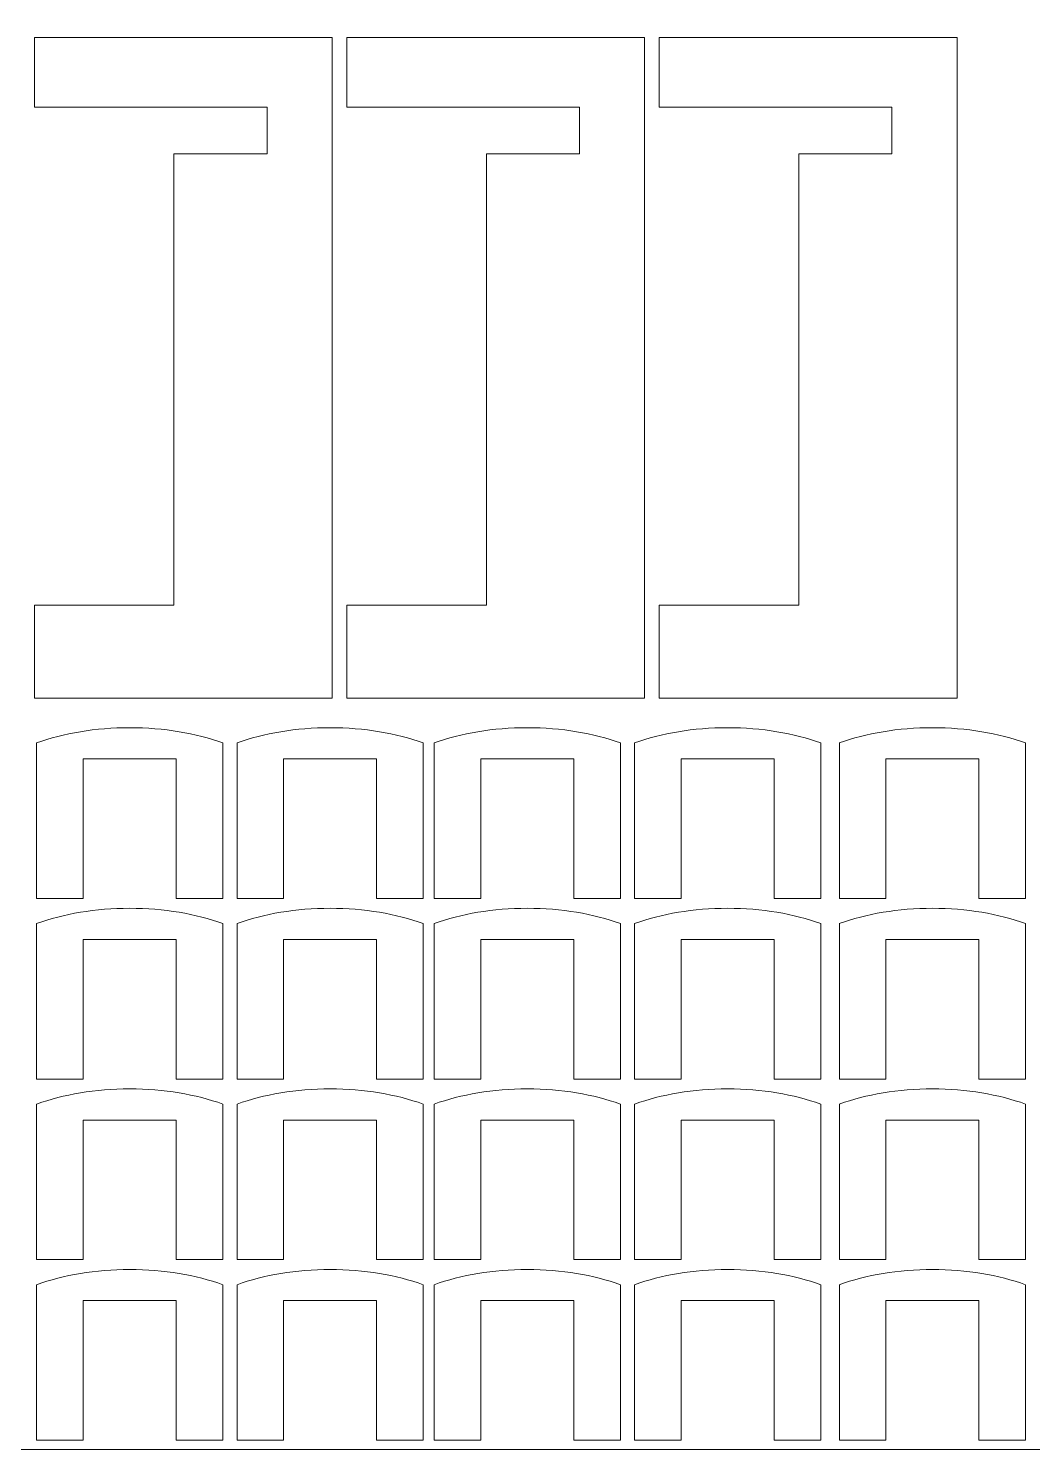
# Model space of a CAD drawing. Header units: centimetres. Extents: x -226 to -75, y 0 to 222.
# Drawn here: x -189.47 to -178.68, y 72.25 to 87.52 of the extents above; entities that cross this region are included whole.
import ezdxf

# ---------------------------------------------------------------- set-up
doc = ezdxf.new("R2010")
doc.units = ezdxf.units.CM
doc.header["$MEASUREMENT"] = 0
doc.layers.add('layer 1', color=7, linetype='Continuous')

msp = doc.modelspace()

# ---------------------------------------------------------------- linework, layer by layer
at = {"layer": 'layer 1', "color": 250, "lineweight": 20}
msp.add_lwpolyline([(-225.83724, 72.24642), (-175.83724, 72.24642), (-175.83724, 102.24642), (-225.83724, 102.24642), (-225.83724, 72.24642)], close=True, dxfattribs=at)
at = {"layer": 'layer 1', "color": 242, "lineweight": 9}
for points, knots in [([(-189.40812, 87.41825), (-189.40812, 87.41825), (-189.40812, 86.66825), (-189.40812, 86.66825), (-189.40812, 86.66825), (-189.40812, 86.66825), (-186.90813, 86.66825), (-186.90813, 86.66825), (-186.90813, 86.66825), (-186.90813, 86.66825), (-186.90813, 86.16822), (-186.90813, 86.16822), (-186.90813, 86.16822), (-186.90813, 86.16822), (-187.90811, 86.16822), (-187.90811, 86.16822), (-187.90811, 86.16822), (-187.90811, 86.16822), (-187.90811, 83.51816), (-187.90811, 83.51816), (-187.90811, 83.51816), (-187.90811, 83.51816), (-187.90811, 81.3182), (-187.90811, 81.3182), (-187.90811, 81.3182), (-187.90811, 81.3182), (-189.40812, 81.3182), (-189.40812, 81.3182), (-189.40812, 81.3182), (-189.40812, 81.3182), (-189.40812, 80.31818), (-189.40812, 80.31818), (-189.40812, 80.31818), (-189.40812, 80.31818), (-186.20811, 80.31818), (-186.20811, 80.31818), (-186.20811, 80.31818), (-186.20811, 80.31818), (-186.20811, 87.41825), (-186.20811, 87.41825), (-186.20811, 87.41825), (-186.20811, 87.41825), (-189.40812, 87.41825), (-189.40812, 87.41825)], [0, 0, 0, 0, 0.08333333, 0.08333333, 0.08333333, 0.08333333, 0.16666667, 0.16666667, 0.16666667, 0.16666667, 0.25, 0.25, 0.25, 0.25, 0.33333333, 0.33333333, 0.33333333, 0.33333333, 0.41666667, 0.41666667, 0.41666667, 0.41666667, 0.5, 0.5, 0.5, 0.5, 0.58333333, 0.58333333, 0.58333333, 0.58333333, 0.66666667, 0.66666667, 0.66666667, 0.66666667, 0.75, 0.75, 0.75, 0.75, 0.83333333, 0.83333333, 0.83333333, 0.83333333, 1, 1, 1, 1]), ([(-186.05067, 87.41825), (-186.05067, 87.41825), (-186.05067, 86.66825), (-186.05067, 86.66825), (-186.05067, 86.66825), (-186.05067, 86.66825), (-183.55072, 86.66825), (-183.55072, 86.66825), (-183.55072, 86.66825), (-183.55072, 86.66825), (-183.55072, 86.16822), (-183.55072, 86.16822), (-183.55072, 86.16822), (-183.55072, 86.16822), (-184.55065, 86.16822), (-184.55065, 86.16822), (-184.55065, 86.16822), (-184.55065, 86.16822), (-184.55065, 83.51816), (-184.55065, 83.51816), (-184.55065, 83.51816), (-184.55065, 83.51816), (-184.55065, 81.3182), (-184.55065, 81.3182), (-184.55065, 81.3182), (-184.55065, 81.3182), (-186.05067, 81.3182), (-186.05067, 81.3182), (-186.05067, 81.3182), (-186.05067, 81.3182), (-186.05067, 80.31818), (-186.05067, 80.31818), (-186.05067, 80.31818), (-186.05067, 80.31818), (-182.85066, 80.31818), (-182.85066, 80.31818), (-182.85066, 80.31818), (-182.85066, 80.31818), (-182.85066, 87.41825), (-182.85066, 87.41825), (-182.85066, 87.41825), (-182.85066, 87.41825), (-186.05067, 87.41825), (-186.05067, 87.41825)], [0, 0, 0, 0, 0.08333333, 0.08333333, 0.08333333, 0.08333333, 0.16666667, 0.16666667, 0.16666667, 0.16666667, 0.25, 0.25, 0.25, 0.25, 0.33333333, 0.33333333, 0.33333333, 0.33333333, 0.41666667, 0.41666667, 0.41666667, 0.41666667, 0.5, 0.5, 0.5, 0.5, 0.58333333, 0.58333333, 0.58333333, 0.58333333, 0.66666667, 0.66666667, 0.66666667, 0.66666667, 0.75, 0.75, 0.75, 0.75, 0.83333333, 0.83333333, 0.83333333, 0.83333333, 1, 1, 1, 1]), ([(-182.69336, 87.41825), (-182.69336, 87.41825), (-182.69336, 86.66825), (-182.69336, 86.66825), (-182.69336, 86.66825), (-182.69336, 86.66825), (-180.1934, 86.66825), (-180.1934, 86.66825), (-180.1934, 86.66825), (-180.1934, 86.66825), (-180.1934, 86.16822), (-180.1934, 86.16822), (-180.1934, 86.16822), (-180.1934, 86.16822), (-181.19335, 86.16822), (-181.19335, 86.16822), (-181.19335, 86.16822), (-181.19335, 86.16822), (-181.19335, 83.51816), (-181.19335, 83.51816), (-181.19335, 83.51816), (-181.19335, 83.51816), (-181.19335, 81.3182), (-181.19335, 81.3182), (-181.19335, 81.3182), (-181.19335, 81.3182), (-182.69336, 81.3182), (-182.69336, 81.3182), (-182.69336, 81.3182), (-182.69336, 81.3182), (-182.69336, 80.31818), (-182.69336, 80.31818), (-182.69336, 80.31818), (-182.69336, 80.31818), (-179.49335, 80.31818), (-179.49335, 80.31818), (-179.49335, 80.31818), (-179.49335, 80.31818), (-179.49335, 87.41825), (-179.49335, 87.41825), (-179.49335, 87.41825), (-179.49335, 87.41825), (-182.69336, 87.41825), (-182.69336, 87.41825)], [0, 0, 0, 0, 0.08333333, 0.08333333, 0.08333333, 0.08333333, 0.16666667, 0.16666667, 0.16666667, 0.16666667, 0.25, 0.25, 0.25, 0.25, 0.33333333, 0.33333333, 0.33333333, 0.33333333, 0.41666667, 0.41666667, 0.41666667, 0.41666667, 0.5, 0.5, 0.5, 0.5, 0.58333333, 0.58333333, 0.58333333, 0.58333333, 0.66666667, 0.66666667, 0.66666667, 0.66666667, 0.75, 0.75, 0.75, 0.75, 0.83333333, 0.83333333, 0.83333333, 0.83333333, 1, 1, 1, 1]), ([(-189.38399, 79.83908), (-189.38399, 79.83908), (-189.38399, 79.66798), (-189.38399, 79.66798), (-189.38399, 79.66798), (-189.38399, 79.66798), (-189.38399, 78.16801), (-189.38399, 78.16801), (-189.38399, 78.16801), (-189.38399, 78.16801), (-188.88397, 78.16801), (-188.88397, 78.16801), (-188.88397, 78.16801), (-188.88397, 78.16801), (-188.88397, 79.66798), (-188.88397, 79.66798), (-188.88397, 79.66798), (-188.88397, 79.66798), (-187.88395, 79.66798), (-187.88395, 79.66798), (-187.88395, 79.66798), (-187.88395, 79.66798), (-187.88395, 78.16801), (-187.88395, 78.16801), (-187.88395, 78.16801), (-187.88395, 78.16801), (-187.38399, 78.16801), (-187.38399, 78.16801), (-187.38399, 78.16801), (-187.38399, 78.16801), (-187.38399, 79.66798), (-187.38399, 79.66798), (-187.38399, 79.66798), (-187.38399, 79.66798), (-187.38399, 79.83911), (-187.38399, 79.83911), (-187.38399, 79.83911), (-187.38399, 79.83911), (-187.38385, 79.83922), (-187.38385, 79.83922), (-187.38385, 79.83922), (-187.67281, 79.94265), (-188.01596, 80.00252), (-188.38397, 80.00252), (-188.38397, 80.00252), (-188.75203, 80.00252), (-189.09514, 79.94265), (-189.38406, 79.83925), (-189.38406, 79.83925), (-189.38406, 79.83925), (-189.38399, 79.83908), (-189.38399, 79.83908)], [0, 0, 0, 0, 0.07142857, 0.07142857, 0.07142857, 0.07142857, 0.14285714, 0.14285714, 0.14285714, 0.14285714, 0.21428571, 0.21428571, 0.21428571, 0.21428571, 0.28571429, 0.28571429, 0.28571429, 0.28571429, 0.35714286, 0.35714286, 0.35714286, 0.35714286, 0.42857143, 0.42857143, 0.42857143, 0.42857143, 0.5, 0.5, 0.5, 0.5, 0.57142857, 0.57142857, 0.57142857, 0.57142857, 0.64285714, 0.64285714, 0.64285714, 0.64285714, 0.71428571, 0.71428571, 0.71428571, 0.71428571, 0.78571429, 0.78571429, 0.78571429, 0.78571429, 0.85714286, 0.85714286, 0.85714286, 0.85714286, 1, 1, 1, 1]), ([(-187.23095, 79.83908), (-187.23095, 79.83908), (-187.23095, 79.66798), (-187.23095, 79.66798), (-187.23095, 79.66798), (-187.23095, 79.66798), (-187.23095, 78.16801), (-187.23095, 78.16801), (-187.23095, 78.16801), (-187.23095, 78.16801), (-186.73096, 78.16801), (-186.73096, 78.16801), (-186.73096, 78.16801), (-186.73096, 78.16801), (-186.73096, 79.66798), (-186.73096, 79.66798), (-186.73096, 79.66798), (-186.73096, 79.66798), (-185.73091, 79.66798), (-185.73091, 79.66798), (-185.73091, 79.66798), (-185.73091, 79.66798), (-185.73091, 78.16801), (-185.73091, 78.16801), (-185.73091, 78.16801), (-185.73091, 78.16801), (-185.23099, 78.16801), (-185.23099, 78.16801), (-185.23099, 78.16801), (-185.23099, 78.16801), (-185.23099, 79.66798), (-185.23099, 79.66798), (-185.23099, 79.66798), (-185.23099, 79.66798), (-185.23099, 79.83911), (-185.23099, 79.83911), (-185.23099, 79.83911), (-185.23099, 79.83911), (-185.23085, 79.83922), (-185.23085, 79.83922), (-185.23085, 79.83922), (-185.51981, 79.94265), (-185.86295, 80.00252), (-186.23097, 80.00252), (-186.23097, 80.00252), (-186.59899, 80.00252), (-186.9421, 79.94265), (-187.23106, 79.83925), (-187.23106, 79.83925), (-187.23106, 79.83925), (-187.23095, 79.83908), (-187.23095, 79.83908)], [0, 0, 0, 0, 0.07142857, 0.07142857, 0.07142857, 0.07142857, 0.14285714, 0.14285714, 0.14285714, 0.14285714, 0.21428571, 0.21428571, 0.21428571, 0.21428571, 0.28571429, 0.28571429, 0.28571429, 0.28571429, 0.35714286, 0.35714286, 0.35714286, 0.35714286, 0.42857143, 0.42857143, 0.42857143, 0.42857143, 0.5, 0.5, 0.5, 0.5, 0.57142857, 0.57142857, 0.57142857, 0.57142857, 0.64285714, 0.64285714, 0.64285714, 0.64285714, 0.71428571, 0.71428571, 0.71428571, 0.71428571, 0.78571429, 0.78571429, 0.78571429, 0.78571429, 0.85714286, 0.85714286, 0.85714286, 0.85714286, 1, 1, 1, 1]), ([(-185.11185, 79.83908), (-185.11185, 79.83908), (-185.11185, 79.66798), (-185.11185, 79.66798), (-185.11185, 79.66798), (-185.11185, 79.66798), (-185.11185, 78.16801), (-185.11185, 78.16801), (-185.11185, 78.16801), (-185.11185, 78.16801), (-184.61183, 78.16801), (-184.61183, 78.16801), (-184.61183, 78.16801), (-184.61183, 78.16801), (-184.61183, 79.66798), (-184.61183, 79.66798), (-184.61183, 79.66798), (-184.61183, 79.66798), (-183.61181, 79.66798), (-183.61181, 79.66798), (-183.61181, 79.66798), (-183.61181, 79.66798), (-183.61181, 78.16801), (-183.61181, 78.16801), (-183.61181, 78.16801), (-183.61181, 78.16801), (-183.11186, 78.16801), (-183.11186, 78.16801), (-183.11186, 78.16801), (-183.11186, 78.16801), (-183.11186, 79.66798), (-183.11186, 79.66798), (-183.11186, 79.66798), (-183.11186, 79.66798), (-183.11186, 79.83911), (-183.11186, 79.83911), (-183.11186, 79.83911), (-183.11186, 79.83911), (-183.11172, 79.83922), (-183.11172, 79.83922), (-183.11172, 79.83922), (-183.40068, 79.94265), (-183.74382, 80.00252), (-184.11183, 80.00252), (-184.11183, 80.00252), (-184.47989, 80.00252), (-184.823, 79.94265), (-185.11192, 79.83925), (-185.11192, 79.83925), (-185.11192, 79.83925), (-185.11185, 79.83908), (-185.11185, 79.83908)], [0, 0, 0, 0, 0.07142857, 0.07142857, 0.07142857, 0.07142857, 0.14285714, 0.14285714, 0.14285714, 0.14285714, 0.21428571, 0.21428571, 0.21428571, 0.21428571, 0.28571429, 0.28571429, 0.28571429, 0.28571429, 0.35714286, 0.35714286, 0.35714286, 0.35714286, 0.42857143, 0.42857143, 0.42857143, 0.42857143, 0.5, 0.5, 0.5, 0.5, 0.57142857, 0.57142857, 0.57142857, 0.57142857, 0.64285714, 0.64285714, 0.64285714, 0.64285714, 0.71428571, 0.71428571, 0.71428571, 0.71428571, 0.78571429, 0.78571429, 0.78571429, 0.78571429, 0.85714286, 0.85714286, 0.85714286, 0.85714286, 1, 1, 1, 1]), ([(-182.95886, 79.83908), (-182.95886, 79.83908), (-182.95886, 79.66798), (-182.95886, 79.66798), (-182.95886, 79.66798), (-182.95886, 79.66798), (-182.95886, 78.16801), (-182.95886, 78.16801), (-182.95886, 78.16801), (-182.95886, 78.16801), (-182.45887, 78.16801), (-182.45887, 78.16801), (-182.45887, 78.16801), (-182.45887, 78.16801), (-182.45887, 79.66798), (-182.45887, 79.66798), (-182.45887, 79.66798), (-182.45887, 79.66798), (-181.45881, 79.66798), (-181.45881, 79.66798), (-181.45881, 79.66798), (-181.45881, 79.66798), (-181.45881, 78.16801), (-181.45881, 78.16801), (-181.45881, 78.16801), (-181.45881, 78.16801), (-180.95889, 78.16801), (-180.95889, 78.16801), (-180.95889, 78.16801), (-180.95889, 78.16801), (-180.95889, 79.66798), (-180.95889, 79.66798), (-180.95889, 79.66798), (-180.95889, 79.66798), (-180.95889, 79.83911), (-180.95889, 79.83911), (-180.95889, 79.83911), (-180.95889, 79.83911), (-180.95875, 79.83922), (-180.95875, 79.83922), (-180.95875, 79.83922), (-181.24771, 79.94265), (-181.59086, 80.00252), (-181.95888, 80.00252), (-181.95888, 80.00252), (-182.32689, 80.00252), (-182.67001, 79.94265), (-182.95897, 79.83925), (-182.95897, 79.83925), (-182.95897, 79.83925), (-182.95886, 79.83908), (-182.95886, 79.83908)], [0, 0, 0, 0, 0.07142857, 0.07142857, 0.07142857, 0.07142857, 0.14285714, 0.14285714, 0.14285714, 0.14285714, 0.21428571, 0.21428571, 0.21428571, 0.21428571, 0.28571429, 0.28571429, 0.28571429, 0.28571429, 0.35714286, 0.35714286, 0.35714286, 0.35714286, 0.42857143, 0.42857143, 0.42857143, 0.42857143, 0.5, 0.5, 0.5, 0.5, 0.57142857, 0.57142857, 0.57142857, 0.57142857, 0.64285714, 0.64285714, 0.64285714, 0.64285714, 0.71428571, 0.71428571, 0.71428571, 0.71428571, 0.78571429, 0.78571429, 0.78571429, 0.78571429, 0.85714286, 0.85714286, 0.85714286, 0.85714286, 1, 1, 1, 1]), ([(-180.75859, 79.83908), (-180.75859, 79.83908), (-180.75859, 79.66798), (-180.75859, 79.66798), (-180.75859, 79.66798), (-180.75859, 79.66798), (-180.75859, 78.16801), (-180.75859, 78.16801), (-180.75859, 78.16801), (-180.75859, 78.16801), (-180.25856, 78.16801), (-180.25856, 78.16801), (-180.25856, 78.16801), (-180.25856, 78.16801), (-180.25856, 79.66798), (-180.25856, 79.66798), (-180.25856, 79.66798), (-180.25856, 79.66798), (-179.25854, 79.66798), (-179.25854, 79.66798), (-179.25854, 79.66798), (-179.25854, 79.66798), (-179.25854, 78.16801), (-179.25854, 78.16801), (-179.25854, 78.16801), (-179.25854, 78.16801), (-178.75858, 78.16801), (-178.75858, 78.16801), (-178.75858, 78.16801), (-178.75858, 78.16801), (-178.75858, 79.66798), (-178.75858, 79.66798), (-178.75858, 79.66798), (-178.75858, 79.66798), (-178.75858, 79.83911), (-178.75858, 79.83911), (-178.75858, 79.83911), (-178.75858, 79.83911), (-178.75844, 79.83922), (-178.75844, 79.83922), (-178.75844, 79.83922), (-179.0474, 79.94265), (-179.39055, 80.00252), (-179.75857, 80.00252), (-179.75857, 80.00252), (-180.12662, 80.00252), (-180.46973, 79.94265), (-180.75866, 79.83925), (-180.75866, 79.83925), (-180.75866, 79.83925), (-180.75859, 79.83908), (-180.75859, 79.83908)], [0, 0, 0, 0, 0.07142857, 0.07142857, 0.07142857, 0.07142857, 0.14285714, 0.14285714, 0.14285714, 0.14285714, 0.21428571, 0.21428571, 0.21428571, 0.21428571, 0.28571429, 0.28571429, 0.28571429, 0.28571429, 0.35714286, 0.35714286, 0.35714286, 0.35714286, 0.42857143, 0.42857143, 0.42857143, 0.42857143, 0.5, 0.5, 0.5, 0.5, 0.57142857, 0.57142857, 0.57142857, 0.57142857, 0.64285714, 0.64285714, 0.64285714, 0.64285714, 0.71428571, 0.71428571, 0.71428571, 0.71428571, 0.78571429, 0.78571429, 0.78571429, 0.78571429, 0.85714286, 0.85714286, 0.85714286, 0.85714286, 1, 1, 1, 1]), ([(-189.38399, 77.89873), (-189.38399, 77.89873), (-189.38399, 77.72764), (-189.38399, 77.72764), (-189.38399, 77.72764), (-189.38399, 77.72764), (-189.38399, 76.22766), (-189.38399, 76.22766), (-189.38399, 76.22766), (-189.38399, 76.22766), (-188.88397, 76.22766), (-188.88397, 76.22766), (-188.88397, 76.22766), (-188.88397, 76.22766), (-188.88397, 77.72764), (-188.88397, 77.72764), (-188.88397, 77.72764), (-188.88397, 77.72764), (-187.88395, 77.72764), (-187.88395, 77.72764), (-187.88395, 77.72764), (-187.88395, 77.72764), (-187.88395, 76.22766), (-187.88395, 76.22766), (-187.88395, 76.22766), (-187.88395, 76.22766), (-187.38399, 76.22766), (-187.38399, 76.22766), (-187.38399, 76.22766), (-187.38399, 76.22766), (-187.38399, 77.72764), (-187.38399, 77.72764), (-187.38399, 77.72764), (-187.38399, 77.72764), (-187.38399, 77.89877), (-187.38399, 77.89877), (-187.38399, 77.89877), (-187.38399, 77.89877), (-187.38385, 77.89887), (-187.38385, 77.89887), (-187.38385, 77.89887), (-187.67281, 78.00231), (-188.01596, 78.06218), (-188.38397, 78.06218), (-188.38397, 78.06218), (-188.75203, 78.06218), (-189.09514, 78.00231), (-189.38406, 77.89891), (-189.38406, 77.89891), (-189.38406, 77.89891), (-189.38399, 77.89873), (-189.38399, 77.89873)], [0, 0, 0, 0, 0.07142857, 0.07142857, 0.07142857, 0.07142857, 0.14285714, 0.14285714, 0.14285714, 0.14285714, 0.21428571, 0.21428571, 0.21428571, 0.21428571, 0.28571429, 0.28571429, 0.28571429, 0.28571429, 0.35714286, 0.35714286, 0.35714286, 0.35714286, 0.42857143, 0.42857143, 0.42857143, 0.42857143, 0.5, 0.5, 0.5, 0.5, 0.57142857, 0.57142857, 0.57142857, 0.57142857, 0.64285714, 0.64285714, 0.64285714, 0.64285714, 0.71428571, 0.71428571, 0.71428571, 0.71428571, 0.78571429, 0.78571429, 0.78571429, 0.78571429, 0.85714286, 0.85714286, 0.85714286, 0.85714286, 1, 1, 1, 1]), ([(-187.23095, 77.89873), (-187.23095, 77.89873), (-187.23095, 77.72764), (-187.23095, 77.72764), (-187.23095, 77.72764), (-187.23095, 77.72764), (-187.23095, 76.22766), (-187.23095, 76.22766), (-187.23095, 76.22766), (-187.23095, 76.22766), (-186.73096, 76.22766), (-186.73096, 76.22766), (-186.73096, 76.22766), (-186.73096, 76.22766), (-186.73096, 77.72764), (-186.73096, 77.72764), (-186.73096, 77.72764), (-186.73096, 77.72764), (-185.73091, 77.72764), (-185.73091, 77.72764), (-185.73091, 77.72764), (-185.73091, 77.72764), (-185.73091, 76.22766), (-185.73091, 76.22766), (-185.73091, 76.22766), (-185.73091, 76.22766), (-185.23099, 76.22766), (-185.23099, 76.22766), (-185.23099, 76.22766), (-185.23099, 76.22766), (-185.23099, 77.72764), (-185.23099, 77.72764), (-185.23099, 77.72764), (-185.23099, 77.72764), (-185.23099, 77.89877), (-185.23099, 77.89877), (-185.23099, 77.89877), (-185.23099, 77.89877), (-185.23085, 77.89887), (-185.23085, 77.89887), (-185.23085, 77.89887), (-185.51981, 78.00231), (-185.86295, 78.06218), (-186.23097, 78.06218), (-186.23097, 78.06218), (-186.59899, 78.06218), (-186.9421, 78.00231), (-187.23106, 77.89891), (-187.23106, 77.89891), (-187.23106, 77.89891), (-187.23095, 77.89873), (-187.23095, 77.89873)], [0, 0, 0, 0, 0.07142857, 0.07142857, 0.07142857, 0.07142857, 0.14285714, 0.14285714, 0.14285714, 0.14285714, 0.21428571, 0.21428571, 0.21428571, 0.21428571, 0.28571429, 0.28571429, 0.28571429, 0.28571429, 0.35714286, 0.35714286, 0.35714286, 0.35714286, 0.42857143, 0.42857143, 0.42857143, 0.42857143, 0.5, 0.5, 0.5, 0.5, 0.57142857, 0.57142857, 0.57142857, 0.57142857, 0.64285714, 0.64285714, 0.64285714, 0.64285714, 0.71428571, 0.71428571, 0.71428571, 0.71428571, 0.78571429, 0.78571429, 0.78571429, 0.78571429, 0.85714286, 0.85714286, 0.85714286, 0.85714286, 1, 1, 1, 1]), ([(-185.11185, 77.89873), (-185.11185, 77.89873), (-185.11185, 77.72764), (-185.11185, 77.72764), (-185.11185, 77.72764), (-185.11185, 77.72764), (-185.11185, 76.22766), (-185.11185, 76.22766), (-185.11185, 76.22766), (-185.11185, 76.22766), (-184.61183, 76.22766), (-184.61183, 76.22766), (-184.61183, 76.22766), (-184.61183, 76.22766), (-184.61183, 77.72764), (-184.61183, 77.72764), (-184.61183, 77.72764), (-184.61183, 77.72764), (-183.61181, 77.72764), (-183.61181, 77.72764), (-183.61181, 77.72764), (-183.61181, 77.72764), (-183.61181, 76.22766), (-183.61181, 76.22766), (-183.61181, 76.22766), (-183.61181, 76.22766), (-183.11186, 76.22766), (-183.11186, 76.22766), (-183.11186, 76.22766), (-183.11186, 76.22766), (-183.11186, 77.72764), (-183.11186, 77.72764), (-183.11186, 77.72764), (-183.11186, 77.72764), (-183.11186, 77.89877), (-183.11186, 77.89877), (-183.11186, 77.89877), (-183.11186, 77.89877), (-183.11172, 77.89887), (-183.11172, 77.89887), (-183.11172, 77.89887), (-183.40068, 78.00231), (-183.74382, 78.06218), (-184.11183, 78.06218), (-184.11183, 78.06218), (-184.47989, 78.06218), (-184.823, 78.00231), (-185.11192, 77.89891), (-185.11192, 77.89891), (-185.11192, 77.89891), (-185.11185, 77.89873), (-185.11185, 77.89873)], [0, 0, 0, 0, 0.07142857, 0.07142857, 0.07142857, 0.07142857, 0.14285714, 0.14285714, 0.14285714, 0.14285714, 0.21428571, 0.21428571, 0.21428571, 0.21428571, 0.28571429, 0.28571429, 0.28571429, 0.28571429, 0.35714286, 0.35714286, 0.35714286, 0.35714286, 0.42857143, 0.42857143, 0.42857143, 0.42857143, 0.5, 0.5, 0.5, 0.5, 0.57142857, 0.57142857, 0.57142857, 0.57142857, 0.64285714, 0.64285714, 0.64285714, 0.64285714, 0.71428571, 0.71428571, 0.71428571, 0.71428571, 0.78571429, 0.78571429, 0.78571429, 0.78571429, 0.85714286, 0.85714286, 0.85714286, 0.85714286, 1, 1, 1, 1]), ([(-182.95886, 77.89873), (-182.95886, 77.89873), (-182.95886, 77.72764), (-182.95886, 77.72764), (-182.95886, 77.72764), (-182.95886, 77.72764), (-182.95886, 76.22766), (-182.95886, 76.22766), (-182.95886, 76.22766), (-182.95886, 76.22766), (-182.45887, 76.22766), (-182.45887, 76.22766), (-182.45887, 76.22766), (-182.45887, 76.22766), (-182.45887, 77.72764), (-182.45887, 77.72764), (-182.45887, 77.72764), (-182.45887, 77.72764), (-181.45881, 77.72764), (-181.45881, 77.72764), (-181.45881, 77.72764), (-181.45881, 77.72764), (-181.45881, 76.22766), (-181.45881, 76.22766), (-181.45881, 76.22766), (-181.45881, 76.22766), (-180.95889, 76.22766), (-180.95889, 76.22766), (-180.95889, 76.22766), (-180.95889, 76.22766), (-180.95889, 77.72764), (-180.95889, 77.72764), (-180.95889, 77.72764), (-180.95889, 77.72764), (-180.95889, 77.89877), (-180.95889, 77.89877), (-180.95889, 77.89877), (-180.95889, 77.89877), (-180.95875, 77.89887), (-180.95875, 77.89887), (-180.95875, 77.89887), (-181.24771, 78.00231), (-181.59086, 78.06218), (-181.95888, 78.06218), (-181.95888, 78.06218), (-182.32689, 78.06218), (-182.67001, 78.00231), (-182.95897, 77.89891), (-182.95897, 77.89891), (-182.95897, 77.89891), (-182.95886, 77.89873), (-182.95886, 77.89873)], [0, 0, 0, 0, 0.07142857, 0.07142857, 0.07142857, 0.07142857, 0.14285714, 0.14285714, 0.14285714, 0.14285714, 0.21428571, 0.21428571, 0.21428571, 0.21428571, 0.28571429, 0.28571429, 0.28571429, 0.28571429, 0.35714286, 0.35714286, 0.35714286, 0.35714286, 0.42857143, 0.42857143, 0.42857143, 0.42857143, 0.5, 0.5, 0.5, 0.5, 0.57142857, 0.57142857, 0.57142857, 0.57142857, 0.64285714, 0.64285714, 0.64285714, 0.64285714, 0.71428571, 0.71428571, 0.71428571, 0.71428571, 0.78571429, 0.78571429, 0.78571429, 0.78571429, 0.85714286, 0.85714286, 0.85714286, 0.85714286, 1, 1, 1, 1]), ([(-180.75859, 77.89873), (-180.75859, 77.89873), (-180.75859, 77.72764), (-180.75859, 77.72764), (-180.75859, 77.72764), (-180.75859, 77.72764), (-180.75859, 76.22766), (-180.75859, 76.22766), (-180.75859, 76.22766), (-180.75859, 76.22766), (-180.25856, 76.22766), (-180.25856, 76.22766), (-180.25856, 76.22766), (-180.25856, 76.22766), (-180.25856, 77.72764), (-180.25856, 77.72764), (-180.25856, 77.72764), (-180.25856, 77.72764), (-179.25854, 77.72764), (-179.25854, 77.72764), (-179.25854, 77.72764), (-179.25854, 77.72764), (-179.25854, 76.22766), (-179.25854, 76.22766), (-179.25854, 76.22766), (-179.25854, 76.22766), (-178.75858, 76.22766), (-178.75858, 76.22766), (-178.75858, 76.22766), (-178.75858, 76.22766), (-178.75858, 77.72764), (-178.75858, 77.72764), (-178.75858, 77.72764), (-178.75858, 77.72764), (-178.75858, 77.89877), (-178.75858, 77.89877), (-178.75858, 77.89877), (-178.75858, 77.89877), (-178.75844, 77.89887), (-178.75844, 77.89887), (-178.75844, 77.89887), (-179.0474, 78.00231), (-179.39055, 78.06218), (-179.75857, 78.06218), (-179.75857, 78.06218), (-180.12662, 78.06218), (-180.46973, 78.00231), (-180.75866, 77.89891), (-180.75866, 77.89891), (-180.75866, 77.89891), (-180.75859, 77.89873), (-180.75859, 77.89873)], [0, 0, 0, 0, 0.07142857, 0.07142857, 0.07142857, 0.07142857, 0.14285714, 0.14285714, 0.14285714, 0.14285714, 0.21428571, 0.21428571, 0.21428571, 0.21428571, 0.28571429, 0.28571429, 0.28571429, 0.28571429, 0.35714286, 0.35714286, 0.35714286, 0.35714286, 0.42857143, 0.42857143, 0.42857143, 0.42857143, 0.5, 0.5, 0.5, 0.5, 0.57142857, 0.57142857, 0.57142857, 0.57142857, 0.64285714, 0.64285714, 0.64285714, 0.64285714, 0.71428571, 0.71428571, 0.71428571, 0.71428571, 0.78571429, 0.78571429, 0.78571429, 0.78571429, 0.85714286, 0.85714286, 0.85714286, 0.85714286, 1, 1, 1, 1]), ([(-189.38399, 75.95839), (-189.38399, 75.95839), (-189.38399, 75.78729), (-189.38399, 75.78729), (-189.38399, 75.78729), (-189.38399, 75.78729), (-189.38399, 74.28731), (-189.38399, 74.28731), (-189.38399, 74.28731), (-189.38399, 74.28731), (-188.88397, 74.28731), (-188.88397, 74.28731), (-188.88397, 74.28731), (-188.88397, 74.28731), (-188.88397, 75.78729), (-188.88397, 75.78729), (-188.88397, 75.78729), (-188.88397, 75.78729), (-187.88395, 75.78729), (-187.88395, 75.78729), (-187.88395, 75.78729), (-187.88395, 75.78729), (-187.88395, 74.28731), (-187.88395, 74.28731), (-187.88395, 74.28731), (-187.88395, 74.28731), (-187.38399, 74.28731), (-187.38399, 74.28731), (-187.38399, 74.28731), (-187.38399, 74.28731), (-187.38399, 75.78729), (-187.38399, 75.78729), (-187.38399, 75.78729), (-187.38399, 75.78729), (-187.38399, 75.95842), (-187.38399, 75.95842), (-187.38399, 75.95842), (-187.38399, 75.95842), (-187.38385, 75.95853), (-187.38385, 75.95853), (-187.38385, 75.95853), (-187.67281, 76.06196), (-188.01596, 76.12183), (-188.38397, 76.12183), (-188.38397, 76.12183), (-188.75203, 76.12183), (-189.09514, 76.06196), (-189.38406, 75.95856), (-189.38406, 75.95856), (-189.38406, 75.95856), (-189.38399, 75.95839), (-189.38399, 75.95839)], [0, 0, 0, 0, 0.07142857, 0.07142857, 0.07142857, 0.07142857, 0.14285714, 0.14285714, 0.14285714, 0.14285714, 0.21428571, 0.21428571, 0.21428571, 0.21428571, 0.28571429, 0.28571429, 0.28571429, 0.28571429, 0.35714286, 0.35714286, 0.35714286, 0.35714286, 0.42857143, 0.42857143, 0.42857143, 0.42857143, 0.5, 0.5, 0.5, 0.5, 0.57142857, 0.57142857, 0.57142857, 0.57142857, 0.64285714, 0.64285714, 0.64285714, 0.64285714, 0.71428571, 0.71428571, 0.71428571, 0.71428571, 0.78571429, 0.78571429, 0.78571429, 0.78571429, 0.85714286, 0.85714286, 0.85714286, 0.85714286, 1, 1, 1, 1]), ([(-187.23095, 75.95839), (-187.23095, 75.95839), (-187.23095, 75.78729), (-187.23095, 75.78729), (-187.23095, 75.78729), (-187.23095, 75.78729), (-187.23095, 74.28731), (-187.23095, 74.28731), (-187.23095, 74.28731), (-187.23095, 74.28731), (-186.73096, 74.28731), (-186.73096, 74.28731), (-186.73096, 74.28731), (-186.73096, 74.28731), (-186.73096, 75.78729), (-186.73096, 75.78729), (-186.73096, 75.78729), (-186.73096, 75.78729), (-185.73091, 75.78729), (-185.73091, 75.78729), (-185.73091, 75.78729), (-185.73091, 75.78729), (-185.73091, 74.28731), (-185.73091, 74.28731), (-185.73091, 74.28731), (-185.73091, 74.28731), (-185.23099, 74.28731), (-185.23099, 74.28731), (-185.23099, 74.28731), (-185.23099, 74.28731), (-185.23099, 75.78729), (-185.23099, 75.78729), (-185.23099, 75.78729), (-185.23099, 75.78729), (-185.23099, 75.95842), (-185.23099, 75.95842), (-185.23099, 75.95842), (-185.23099, 75.95842), (-185.23085, 75.95853), (-185.23085, 75.95853), (-185.23085, 75.95853), (-185.51981, 76.06196), (-185.86295, 76.12183), (-186.23097, 76.12183), (-186.23097, 76.12183), (-186.59899, 76.12183), (-186.9421, 76.06196), (-187.23106, 75.95856), (-187.23106, 75.95856), (-187.23106, 75.95856), (-187.23095, 75.95839), (-187.23095, 75.95839)], [0, 0, 0, 0, 0.07142857, 0.07142857, 0.07142857, 0.07142857, 0.14285714, 0.14285714, 0.14285714, 0.14285714, 0.21428571, 0.21428571, 0.21428571, 0.21428571, 0.28571429, 0.28571429, 0.28571429, 0.28571429, 0.35714286, 0.35714286, 0.35714286, 0.35714286, 0.42857143, 0.42857143, 0.42857143, 0.42857143, 0.5, 0.5, 0.5, 0.5, 0.57142857, 0.57142857, 0.57142857, 0.57142857, 0.64285714, 0.64285714, 0.64285714, 0.64285714, 0.71428571, 0.71428571, 0.71428571, 0.71428571, 0.78571429, 0.78571429, 0.78571429, 0.78571429, 0.85714286, 0.85714286, 0.85714286, 0.85714286, 1, 1, 1, 1]), ([(-185.11185, 75.95839), (-185.11185, 75.95839), (-185.11185, 75.78729), (-185.11185, 75.78729), (-185.11185, 75.78729), (-185.11185, 75.78729), (-185.11185, 74.28731), (-185.11185, 74.28731), (-185.11185, 74.28731), (-185.11185, 74.28731), (-184.61183, 74.28731), (-184.61183, 74.28731), (-184.61183, 74.28731), (-184.61183, 74.28731), (-184.61183, 75.78729), (-184.61183, 75.78729), (-184.61183, 75.78729), (-184.61183, 75.78729), (-183.61181, 75.78729), (-183.61181, 75.78729), (-183.61181, 75.78729), (-183.61181, 75.78729), (-183.61181, 74.28731), (-183.61181, 74.28731), (-183.61181, 74.28731), (-183.61181, 74.28731), (-183.11186, 74.28731), (-183.11186, 74.28731), (-183.11186, 74.28731), (-183.11186, 74.28731), (-183.11186, 75.78729), (-183.11186, 75.78729), (-183.11186, 75.78729), (-183.11186, 75.78729), (-183.11186, 75.95842), (-183.11186, 75.95842), (-183.11186, 75.95842), (-183.11186, 75.95842), (-183.11172, 75.95853), (-183.11172, 75.95853), (-183.11172, 75.95853), (-183.40068, 76.06196), (-183.74382, 76.12183), (-184.11183, 76.12183), (-184.11183, 76.12183), (-184.47989, 76.12183), (-184.823, 76.06196), (-185.11192, 75.95856), (-185.11192, 75.95856), (-185.11192, 75.95856), (-185.11185, 75.95839), (-185.11185, 75.95839)], [0, 0, 0, 0, 0.07142857, 0.07142857, 0.07142857, 0.07142857, 0.14285714, 0.14285714, 0.14285714, 0.14285714, 0.21428571, 0.21428571, 0.21428571, 0.21428571, 0.28571429, 0.28571429, 0.28571429, 0.28571429, 0.35714286, 0.35714286, 0.35714286, 0.35714286, 0.42857143, 0.42857143, 0.42857143, 0.42857143, 0.5, 0.5, 0.5, 0.5, 0.57142857, 0.57142857, 0.57142857, 0.57142857, 0.64285714, 0.64285714, 0.64285714, 0.64285714, 0.71428571, 0.71428571, 0.71428571, 0.71428571, 0.78571429, 0.78571429, 0.78571429, 0.78571429, 0.85714286, 0.85714286, 0.85714286, 0.85714286, 1, 1, 1, 1]), ([(-182.95886, 75.95839), (-182.95886, 75.95839), (-182.95886, 75.78729), (-182.95886, 75.78729), (-182.95886, 75.78729), (-182.95886, 75.78729), (-182.95886, 74.28731), (-182.95886, 74.28731), (-182.95886, 74.28731), (-182.95886, 74.28731), (-182.45887, 74.28731), (-182.45887, 74.28731), (-182.45887, 74.28731), (-182.45887, 74.28731), (-182.45887, 75.78729), (-182.45887, 75.78729), (-182.45887, 75.78729), (-182.45887, 75.78729), (-181.45881, 75.78729), (-181.45881, 75.78729), (-181.45881, 75.78729), (-181.45881, 75.78729), (-181.45881, 74.28731), (-181.45881, 74.28731), (-181.45881, 74.28731), (-181.45881, 74.28731), (-180.95889, 74.28731), (-180.95889, 74.28731), (-180.95889, 74.28731), (-180.95889, 74.28731), (-180.95889, 75.78729), (-180.95889, 75.78729), (-180.95889, 75.78729), (-180.95889, 75.78729), (-180.95889, 75.95842), (-180.95889, 75.95842), (-180.95889, 75.95842), (-180.95889, 75.95842), (-180.95875, 75.95853), (-180.95875, 75.95853), (-180.95875, 75.95853), (-181.24771, 76.06196), (-181.59086, 76.12183), (-181.95888, 76.12183), (-181.95888, 76.12183), (-182.32689, 76.12183), (-182.67001, 76.06196), (-182.95897, 75.95856), (-182.95897, 75.95856), (-182.95897, 75.95856), (-182.95886, 75.95839), (-182.95886, 75.95839)], [0, 0, 0, 0, 0.07142857, 0.07142857, 0.07142857, 0.07142857, 0.14285714, 0.14285714, 0.14285714, 0.14285714, 0.21428571, 0.21428571, 0.21428571, 0.21428571, 0.28571429, 0.28571429, 0.28571429, 0.28571429, 0.35714286, 0.35714286, 0.35714286, 0.35714286, 0.42857143, 0.42857143, 0.42857143, 0.42857143, 0.5, 0.5, 0.5, 0.5, 0.57142857, 0.57142857, 0.57142857, 0.57142857, 0.64285714, 0.64285714, 0.64285714, 0.64285714, 0.71428571, 0.71428571, 0.71428571, 0.71428571, 0.78571429, 0.78571429, 0.78571429, 0.78571429, 0.85714286, 0.85714286, 0.85714286, 0.85714286, 1, 1, 1, 1]), ([(-180.75859, 75.95839), (-180.75859, 75.95839), (-180.75859, 75.78729), (-180.75859, 75.78729), (-180.75859, 75.78729), (-180.75859, 75.78729), (-180.75859, 74.28731), (-180.75859, 74.28731), (-180.75859, 74.28731), (-180.75859, 74.28731), (-180.25856, 74.28731), (-180.25856, 74.28731), (-180.25856, 74.28731), (-180.25856, 74.28731), (-180.25856, 75.78729), (-180.25856, 75.78729), (-180.25856, 75.78729), (-180.25856, 75.78729), (-179.25854, 75.78729), (-179.25854, 75.78729), (-179.25854, 75.78729), (-179.25854, 75.78729), (-179.25854, 74.28731), (-179.25854, 74.28731), (-179.25854, 74.28731), (-179.25854, 74.28731), (-178.75858, 74.28731), (-178.75858, 74.28731), (-178.75858, 74.28731), (-178.75858, 74.28731), (-178.75858, 75.78729), (-178.75858, 75.78729), (-178.75858, 75.78729), (-178.75858, 75.78729), (-178.75858, 75.95842), (-178.75858, 75.95842), (-178.75858, 75.95842), (-178.75858, 75.95842), (-178.75844, 75.95853), (-178.75844, 75.95853), (-178.75844, 75.95853), (-179.0474, 76.06196), (-179.39055, 76.12183), (-179.75857, 76.12183), (-179.75857, 76.12183), (-180.12662, 76.12183), (-180.46973, 76.06196), (-180.75866, 75.95856), (-180.75866, 75.95856), (-180.75866, 75.95856), (-180.75859, 75.95839), (-180.75859, 75.95839)], [0, 0, 0, 0, 0.07142857, 0.07142857, 0.07142857, 0.07142857, 0.14285714, 0.14285714, 0.14285714, 0.14285714, 0.21428571, 0.21428571, 0.21428571, 0.21428571, 0.28571429, 0.28571429, 0.28571429, 0.28571429, 0.35714286, 0.35714286, 0.35714286, 0.35714286, 0.42857143, 0.42857143, 0.42857143, 0.42857143, 0.5, 0.5, 0.5, 0.5, 0.57142857, 0.57142857, 0.57142857, 0.57142857, 0.64285714, 0.64285714, 0.64285714, 0.64285714, 0.71428571, 0.71428571, 0.71428571, 0.71428571, 0.78571429, 0.78571429, 0.78571429, 0.78571429, 0.85714286, 0.85714286, 0.85714286, 0.85714286, 1, 1, 1, 1]), ([(-189.38399, 74.01804), (-189.38399, 74.01804), (-189.38399, 73.84694), (-189.38399, 73.84694), (-189.38399, 73.84694), (-189.38399, 73.84694), (-189.38399, 72.34697), (-189.38399, 72.34697), (-189.38399, 72.34697), (-189.38399, 72.34697), (-188.88397, 72.34697), (-188.88397, 72.34697), (-188.88397, 72.34697), (-188.88397, 72.34697), (-188.88397, 73.84694), (-188.88397, 73.84694), (-188.88397, 73.84694), (-188.88397, 73.84694), (-187.88395, 73.84694), (-187.88395, 73.84694), (-187.88395, 73.84694), (-187.88395, 73.84694), (-187.88395, 72.34697), (-187.88395, 72.34697), (-187.88395, 72.34697), (-187.88395, 72.34697), (-187.38399, 72.34697), (-187.38399, 72.34697), (-187.38399, 72.34697), (-187.38399, 72.34697), (-187.38399, 73.84694), (-187.38399, 73.84694), (-187.38399, 73.84694), (-187.38399, 73.84694), (-187.38399, 74.01808), (-187.38399, 74.01808), (-187.38399, 74.01808), (-187.38399, 74.01808), (-187.38385, 74.01818), (-187.38385, 74.01818), (-187.38385, 74.01818), (-187.67281, 74.12162), (-188.01596, 74.18148), (-188.38397, 74.18148), (-188.38397, 74.18148), (-188.75203, 74.18148), (-189.09514, 74.12162), (-189.38406, 74.01822), (-189.38406, 74.01822), (-189.38406, 74.01822), (-189.38399, 74.01804), (-189.38399, 74.01804)], [0, 0, 0, 0, 0.07142857, 0.07142857, 0.07142857, 0.07142857, 0.14285714, 0.14285714, 0.14285714, 0.14285714, 0.21428571, 0.21428571, 0.21428571, 0.21428571, 0.28571429, 0.28571429, 0.28571429, 0.28571429, 0.35714286, 0.35714286, 0.35714286, 0.35714286, 0.42857143, 0.42857143, 0.42857143, 0.42857143, 0.5, 0.5, 0.5, 0.5, 0.57142857, 0.57142857, 0.57142857, 0.57142857, 0.64285714, 0.64285714, 0.64285714, 0.64285714, 0.71428571, 0.71428571, 0.71428571, 0.71428571, 0.78571429, 0.78571429, 0.78571429, 0.78571429, 0.85714286, 0.85714286, 0.85714286, 0.85714286, 1, 1, 1, 1]), ([(-187.23095, 74.01804), (-187.23095, 74.01804), (-187.23095, 73.84694), (-187.23095, 73.84694), (-187.23095, 73.84694), (-187.23095, 73.84694), (-187.23095, 72.34697), (-187.23095, 72.34697), (-187.23095, 72.34697), (-187.23095, 72.34697), (-186.73096, 72.34697), (-186.73096, 72.34697), (-186.73096, 72.34697), (-186.73096, 72.34697), (-186.73096, 73.84694), (-186.73096, 73.84694), (-186.73096, 73.84694), (-186.73096, 73.84694), (-185.73091, 73.84694), (-185.73091, 73.84694), (-185.73091, 73.84694), (-185.73091, 73.84694), (-185.73091, 72.34697), (-185.73091, 72.34697), (-185.73091, 72.34697), (-185.73091, 72.34697), (-185.23099, 72.34697), (-185.23099, 72.34697), (-185.23099, 72.34697), (-185.23099, 72.34697), (-185.23099, 73.84694), (-185.23099, 73.84694), (-185.23099, 73.84694), (-185.23099, 73.84694), (-185.23099, 74.01808), (-185.23099, 74.01808), (-185.23099, 74.01808), (-185.23099, 74.01808), (-185.23085, 74.01818), (-185.23085, 74.01818), (-185.23085, 74.01818), (-185.51981, 74.12162), (-185.86295, 74.18148), (-186.23097, 74.18148), (-186.23097, 74.18148), (-186.59899, 74.18148), (-186.9421, 74.12162), (-187.23106, 74.01822), (-187.23106, 74.01822), (-187.23106, 74.01822), (-187.23095, 74.01804), (-187.23095, 74.01804)], [0, 0, 0, 0, 0.07142857, 0.07142857, 0.07142857, 0.07142857, 0.14285714, 0.14285714, 0.14285714, 0.14285714, 0.21428571, 0.21428571, 0.21428571, 0.21428571, 0.28571429, 0.28571429, 0.28571429, 0.28571429, 0.35714286, 0.35714286, 0.35714286, 0.35714286, 0.42857143, 0.42857143, 0.42857143, 0.42857143, 0.5, 0.5, 0.5, 0.5, 0.57142857, 0.57142857, 0.57142857, 0.57142857, 0.64285714, 0.64285714, 0.64285714, 0.64285714, 0.71428571, 0.71428571, 0.71428571, 0.71428571, 0.78571429, 0.78571429, 0.78571429, 0.78571429, 0.85714286, 0.85714286, 0.85714286, 0.85714286, 1, 1, 1, 1]), ([(-185.11185, 74.01804), (-185.11185, 74.01804), (-185.11185, 73.84694), (-185.11185, 73.84694), (-185.11185, 73.84694), (-185.11185, 73.84694), (-185.11185, 72.34697), (-185.11185, 72.34697), (-185.11185, 72.34697), (-185.11185, 72.34697), (-184.61183, 72.34697), (-184.61183, 72.34697), (-184.61183, 72.34697), (-184.61183, 72.34697), (-184.61183, 73.84694), (-184.61183, 73.84694), (-184.61183, 73.84694), (-184.61183, 73.84694), (-183.61181, 73.84694), (-183.61181, 73.84694), (-183.61181, 73.84694), (-183.61181, 73.84694), (-183.61181, 72.34697), (-183.61181, 72.34697), (-183.61181, 72.34697), (-183.61181, 72.34697), (-183.11186, 72.34697), (-183.11186, 72.34697), (-183.11186, 72.34697), (-183.11186, 72.34697), (-183.11186, 73.84694), (-183.11186, 73.84694), (-183.11186, 73.84694), (-183.11186, 73.84694), (-183.11186, 74.01808), (-183.11186, 74.01808), (-183.11186, 74.01808), (-183.11186, 74.01808), (-183.11172, 74.01818), (-183.11172, 74.01818), (-183.11172, 74.01818), (-183.40068, 74.12162), (-183.74382, 74.18148), (-184.11183, 74.18148), (-184.11183, 74.18148), (-184.47989, 74.18148), (-184.823, 74.12162), (-185.11192, 74.01822), (-185.11192, 74.01822), (-185.11192, 74.01822), (-185.11185, 74.01804), (-185.11185, 74.01804)], [0, 0, 0, 0, 0.07142857, 0.07142857, 0.07142857, 0.07142857, 0.14285714, 0.14285714, 0.14285714, 0.14285714, 0.21428571, 0.21428571, 0.21428571, 0.21428571, 0.28571429, 0.28571429, 0.28571429, 0.28571429, 0.35714286, 0.35714286, 0.35714286, 0.35714286, 0.42857143, 0.42857143, 0.42857143, 0.42857143, 0.5, 0.5, 0.5, 0.5, 0.57142857, 0.57142857, 0.57142857, 0.57142857, 0.64285714, 0.64285714, 0.64285714, 0.64285714, 0.71428571, 0.71428571, 0.71428571, 0.71428571, 0.78571429, 0.78571429, 0.78571429, 0.78571429, 0.85714286, 0.85714286, 0.85714286, 0.85714286, 1, 1, 1, 1]), ([(-182.95886, 74.01804), (-182.95886, 74.01804), (-182.95886, 73.84694), (-182.95886, 73.84694), (-182.95886, 73.84694), (-182.95886, 73.84694), (-182.95886, 72.34697), (-182.95886, 72.34697), (-182.95886, 72.34697), (-182.95886, 72.34697), (-182.45887, 72.34697), (-182.45887, 72.34697), (-182.45887, 72.34697), (-182.45887, 72.34697), (-182.45887, 73.84694), (-182.45887, 73.84694), (-182.45887, 73.84694), (-182.45887, 73.84694), (-181.45881, 73.84694), (-181.45881, 73.84694), (-181.45881, 73.84694), (-181.45881, 73.84694), (-181.45881, 72.34697), (-181.45881, 72.34697), (-181.45881, 72.34697), (-181.45881, 72.34697), (-180.95889, 72.34697), (-180.95889, 72.34697), (-180.95889, 72.34697), (-180.95889, 72.34697), (-180.95889, 73.84694), (-180.95889, 73.84694), (-180.95889, 73.84694), (-180.95889, 73.84694), (-180.95889, 74.01808), (-180.95889, 74.01808), (-180.95889, 74.01808), (-180.95889, 74.01808), (-180.95875, 74.01818), (-180.95875, 74.01818), (-180.95875, 74.01818), (-181.24771, 74.12162), (-181.59086, 74.18148), (-181.95888, 74.18148), (-181.95888, 74.18148), (-182.32689, 74.18148), (-182.67001, 74.12162), (-182.95897, 74.01822), (-182.95897, 74.01822), (-182.95897, 74.01822), (-182.95886, 74.01804), (-182.95886, 74.01804)], [0, 0, 0, 0, 0.07142857, 0.07142857, 0.07142857, 0.07142857, 0.14285714, 0.14285714, 0.14285714, 0.14285714, 0.21428571, 0.21428571, 0.21428571, 0.21428571, 0.28571429, 0.28571429, 0.28571429, 0.28571429, 0.35714286, 0.35714286, 0.35714286, 0.35714286, 0.42857143, 0.42857143, 0.42857143, 0.42857143, 0.5, 0.5, 0.5, 0.5, 0.57142857, 0.57142857, 0.57142857, 0.57142857, 0.64285714, 0.64285714, 0.64285714, 0.64285714, 0.71428571, 0.71428571, 0.71428571, 0.71428571, 0.78571429, 0.78571429, 0.78571429, 0.78571429, 0.85714286, 0.85714286, 0.85714286, 0.85714286, 1, 1, 1, 1]), ([(-180.75859, 74.01804), (-180.75859, 74.01804), (-180.75859, 73.84694), (-180.75859, 73.84694), (-180.75859, 73.84694), (-180.75859, 73.84694), (-180.75859, 72.34697), (-180.75859, 72.34697), (-180.75859, 72.34697), (-180.75859, 72.34697), (-180.25856, 72.34697), (-180.25856, 72.34697), (-180.25856, 72.34697), (-180.25856, 72.34697), (-180.25856, 73.84694), (-180.25856, 73.84694), (-180.25856, 73.84694), (-180.25856, 73.84694), (-179.25854, 73.84694), (-179.25854, 73.84694), (-179.25854, 73.84694), (-179.25854, 73.84694), (-179.25854, 72.34697), (-179.25854, 72.34697), (-179.25854, 72.34697), (-179.25854, 72.34697), (-178.75858, 72.34697), (-178.75858, 72.34697), (-178.75858, 72.34697), (-178.75858, 72.34697), (-178.75858, 73.84694), (-178.75858, 73.84694), (-178.75858, 73.84694), (-178.75858, 73.84694), (-178.75858, 74.01808), (-178.75858, 74.01808), (-178.75858, 74.01808), (-178.75858, 74.01808), (-178.75844, 74.01818), (-178.75844, 74.01818), (-178.75844, 74.01818), (-179.0474, 74.12162), (-179.39055, 74.18148), (-179.75857, 74.18148), (-179.75857, 74.18148), (-180.12662, 74.18148), (-180.46973, 74.12162), (-180.75866, 74.01822), (-180.75866, 74.01822), (-180.75866, 74.01822), (-180.75859, 74.01804), (-180.75859, 74.01804)], [0, 0, 0, 0, 0.07142857, 0.07142857, 0.07142857, 0.07142857, 0.14285714, 0.14285714, 0.14285714, 0.14285714, 0.21428571, 0.21428571, 0.21428571, 0.21428571, 0.28571429, 0.28571429, 0.28571429, 0.28571429, 0.35714286, 0.35714286, 0.35714286, 0.35714286, 0.42857143, 0.42857143, 0.42857143, 0.42857143, 0.5, 0.5, 0.5, 0.5, 0.57142857, 0.57142857, 0.57142857, 0.57142857, 0.64285714, 0.64285714, 0.64285714, 0.64285714, 0.71428571, 0.71428571, 0.71428571, 0.71428571, 0.78571429, 0.78571429, 0.78571429, 0.78571429, 0.85714286, 0.85714286, 0.85714286, 0.85714286, 1, 1, 1, 1])]:
    msp.add_open_spline(points, degree=3, knots=knots, dxfattribs=at)

doc.saveas('drawing.dxf')
